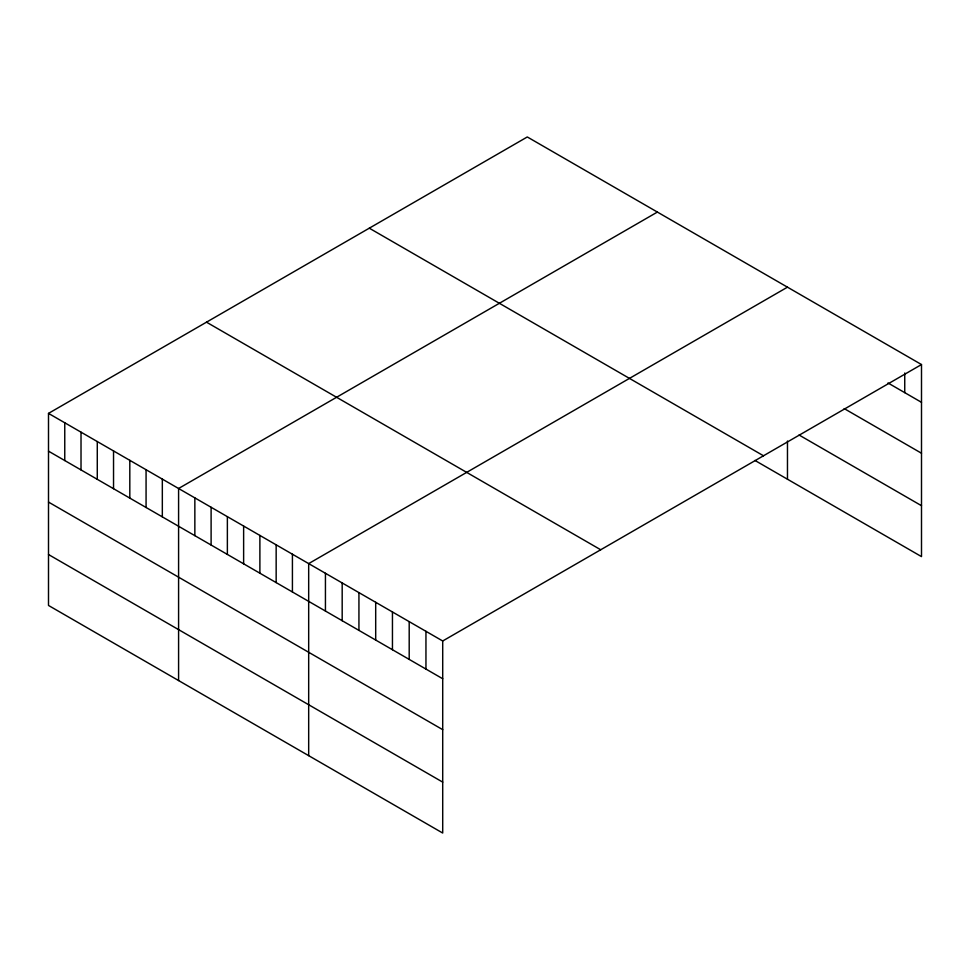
<?xml version="1.0" encoding="UTF-8"?>
<svg xmlns="http://www.w3.org/2000/svg" width="970" height="970" viewBox="0 0 970 970"><rect width="100%" height="100%" fill="white"/><g stroke="black" fill="none" stroke-linecap="round" stroke-linejoin="round"><path stroke-width="1.45" d="M921.5 364.55L442.708 640.988L442.708 833.036L48.5 605.45L48.5 413.39L527.292 136.964L921.5 364.55L921.5 556.61L754.951 460.447M657.381 212.066L178.589 488.492L178.589 680.552M787.47 287.168L308.678 563.606L308.678 755.654M887.986 382.968L921.5 402.32M844.179 408.588L921.5 453.232M799.074 435.009L921.5 505.697M369.291 228.18L763.499 455.779M206.501 322.173L600.709 549.76M48.5 413.39L442.708 640.988M48.5 451.159L442.708 678.745M48.5 502.072L442.708 729.658M48.5 554.525L442.708 782.123M904.743 373.013L904.743 392.644M787.47 441.035L787.47 479.228M425.951 631.312L425.951 669.07M409.195 621.637L409.195 659.406M392.45 611.961L392.45 649.73M375.693 602.297L375.693 640.054M358.936 592.621L358.936 630.379M342.18 582.946L342.18 620.715M325.435 573.27L325.435 611.039M292.419 554.209L292.419 591.979M276.159 544.825L276.159 582.594M259.887 535.44L259.887 573.197M243.628 526.055L243.628 563.812M227.368 516.658L227.368 554.428M211.108 507.274L211.108 545.031M194.849 497.889L194.849 535.646M162.329 479.107L162.329 516.877M146.07 469.722L146.07 507.48M129.81 460.338L129.81 498.095M113.538 450.941L113.538 488.71M97.279 441.556L97.279 479.313M81.019 432.171L81.019 469.929M64.76 422.774L64.76 460.544"/></g></svg>
